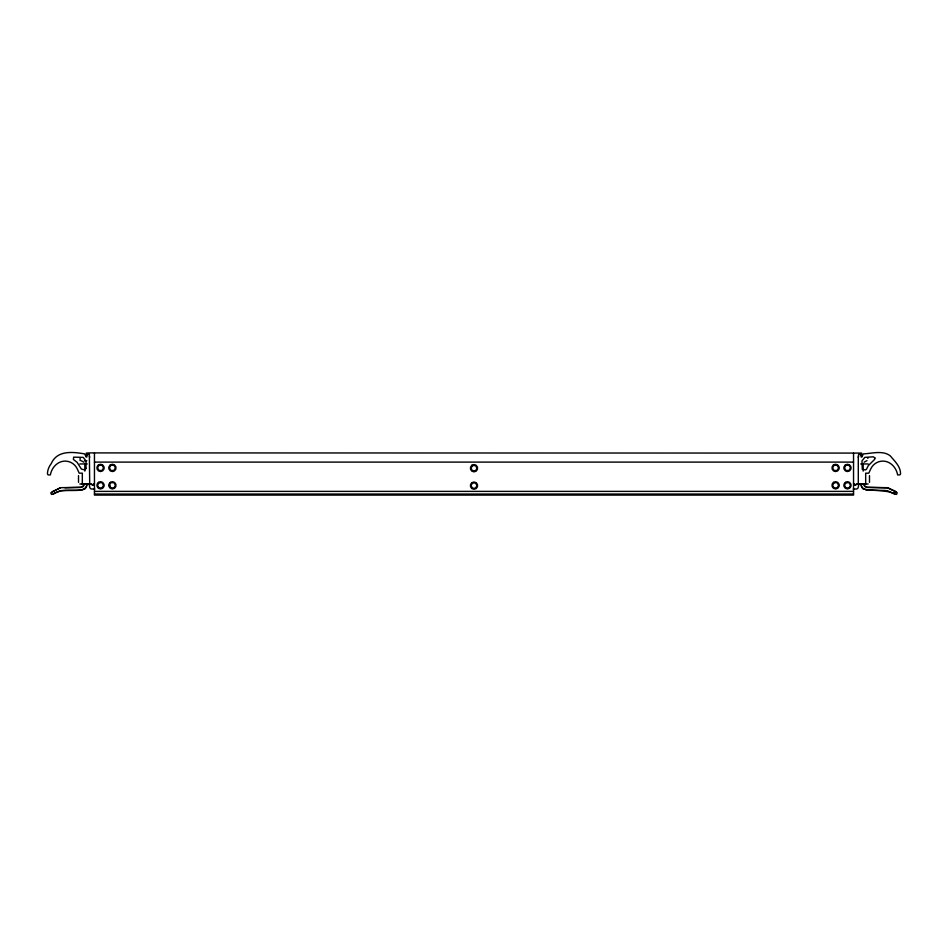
<?xml version="1.0" encoding="UTF-8"?>
<svg xmlns="http://www.w3.org/2000/svg" width="948" height="948" viewBox="0 0 948 948"><rect width="100%" height="100%" fill="white"/><g stroke="black" fill="none" stroke-linecap="round" stroke-linejoin="round"><path stroke-width="1.42" d="M87.003 454.27L86.778 457.043L86.15 457.043L84.668 453.891C72.854 451.876 57.188 450.004 51.287 463.536C49 466.487 47.459 470.137 47.447 473.893L48.099 474.901L50.363 474.924C51.879 466.286 59.795 458.974 68.979 461.676A13.473 13.473 0 0 1 77.179 468.739L79.217 473.182L82.322 473.182L82.322 484.274L89.705 484.274L89.361 454.27L87.003 454.27L86.434 456.225L85.711 455.763L86.387 453.085L90.155 452.907L861.614 453.085L862.289 455.763L861.566 456.225L860.997 454.27L858.639 454.27L858.295 457.137L858.295 484.274L865.678 484.274L865.678 473.182L868.783 473.182L870.821 468.739A13.473 13.473 0 0 1 879.021 461.676C888.205 458.974 896.121 466.286 897.638 474.924L899.901 474.901L900.553 473.893C900.659 466.499 894.663 461.214 890.362 455.952C883.098 450.016 871.674 453.547 863.332 453.891L861.851 457.043L861.222 457.043L860.997 454.27M867.799 458.429L867.87 457.766M80.106 460.574L80.13 457.766M86.896 484.76L86.007 487.592L81.575 490.152L61.182 490.637L51.453 494.418L50.801 492.818L60.352 487.687L80.805 487.367L83.661 485.72M89.361 455.893L89.705 457.351M84.099 484.89L83.104 486.608L81.113 487.343L64.926 487.734M86.896 485.649L85.036 488.895C74.892 492.924 62.45 486.928 53.266 494.252M109.399 485.305L110.904 482.674L113.926 482.674L115.431 485.305L113.926 487.912L110.904 487.912L109.399 485.305L110.904 487.9M858.295 457.351L858.639 455.893M894.272 492.545L895.789 491.656L897.199 492.818L896.547 494.418C886.013 489.393 874.151 491.384 862.964 488.895L861.104 485.649M864.126 462.197L866.993 460.61M56.062 489.938L52.211 491.656M57.176 489.417L60.506 487.841M86.861 460.775L84.431 460.787M94.456 462.103L853.544 462.103M79.833 463.951L87.263 463.951M860.737 463.951L868.167 463.951M89.705 483.895L93.662 484.855L94.456 483.48L93.366 484.985L92.229 485.068C91.198 482.733 88.342 484.689 89.705 486.905A2.109 2.109 0 0 0 91.826 489.026L94.764 489.026M858.295 483.895L854.338 484.855L853.544 483.48L854.634 484.985L855.771 485.068C856.802 482.733 859.658 484.689 858.295 486.905A2.109 2.109 0 0 1 856.174 489.026L853.236 489.026M79.833 484.001L89.705 484.001M858.295 484.001L868.167 484.001M94.456 491.384L853.544 491.384M94.456 494.038L853.544 494.038M885.539 490.448L866.425 490.152L861.993 487.592L861.104 484.76M887.008 490.471L894.734 494.252M81.007 460.61L83.874 462.197M864.339 485.72L867.195 487.367L887.648 487.687L895.789 491.656L887.494 487.841L866.887 487.343L864.896 486.608L863.901 484.89M869.482 475.612L869.482 482.366M863.178 463.951L863.178 471.109M853.544 453.132L853.544 495.093L94.456 495.093L94.456 453.132M84.822 463.951L84.822 471.109M78.518 475.612L78.518 482.366M874.933 457.991L874.601 459.436L868.261 465.681L866.579 469.106L865.583 469.935L862.289 469.367L861.981 460.906L864.777 457.386L873.404 456.817L874.933 457.991M86.019 468.431L84.917 469.935L81.421 469.106L77.12 462.363L73.399 459.436L73.636 457.149L83.223 457.386L86.019 460.906L86.019 468.431M99.03 465.255L97.526 467.885L99.03 470.492L102.052 470.481L103.557 467.874L102.052 465.255L99.03 465.267M99.03 482.674L97.526 485.305L99.03 487.912L102.052 487.9L103.557 485.293L102.052 482.674L99.03 482.686M110.904 465.255L109.399 467.885L110.904 470.492L113.926 470.481L115.431 467.874L113.926 465.255L110.904 465.267M472.507 465.563L470.99 468.182L472.507 470.801L475.517 470.789L477.034 468.182L475.517 465.563L472.507 465.575M472.507 482.982L470.99 485.613L472.507 488.22L475.517 488.208L477.034 485.601L475.517 482.982L472.507 482.994M834.098 465.255L832.593 467.885L834.098 470.492L837.108 470.481L838.625 467.874L837.108 465.255L834.098 465.267M834.098 482.674L832.593 485.305L834.098 487.912L837.108 487.9L838.625 485.293L837.108 482.674L834.098 482.686M845.971 465.255L844.467 467.885L845.971 470.492L848.993 470.481L850.498 467.874L848.993 465.255L845.971 465.267M845.971 482.674L844.467 485.305L845.971 487.912L848.993 487.9L850.498 485.293L848.993 482.674L845.971 482.686M98.391 464.958L97.063 466.783L97.063 469.035L98.391 470.848L100.524 471.547L102.668 470.848L103.996 469.035L103.996 466.783L102.668 464.958L100.524 464.259L98.391 464.958M110.264 464.958L108.937 466.783L108.937 469.035L110.264 470.848L112.409 471.547L114.542 470.848L115.869 469.035L115.869 466.783L114.542 464.958L112.409 464.259L110.264 464.958M98.391 482.378L97.063 484.203L97.063 486.454L98.391 488.279L100.524 488.967L102.668 488.279L103.996 486.454L103.996 484.203L102.668 482.378L100.524 481.679L98.391 482.378M110.264 482.378L108.937 484.203L108.937 486.454L110.264 488.279L112.409 488.967L114.542 488.279L115.869 486.454L115.869 484.203L114.542 482.378L112.409 481.679L110.264 482.378M471.855 465.267L470.54 467.091L470.54 469.343L471.855 471.156L474 471.855L476.145 471.156L477.46 469.343L477.46 467.091L476.145 465.267L474 464.567L471.855 465.267M471.855 482.686L470.54 484.511L470.54 486.762L471.855 488.576L474 489.275L476.145 488.576L477.46 486.762L477.46 484.511L476.145 482.686L474 481.987L471.855 482.686M833.446 464.958L832.131 466.783L832.131 469.035L833.446 470.848L835.591 471.547L837.736 470.848L839.051 469.035L839.051 466.783L837.736 464.958L835.591 464.259L833.446 464.958M845.332 464.958L844.004 466.783L844.004 469.035L845.332 470.848L847.465 471.547L849.609 470.848L850.937 469.035L850.937 466.783L849.609 464.958L847.465 464.259L845.332 464.958M833.446 482.378L832.131 484.203L832.131 486.454L833.446 488.279L835.591 488.967L837.736 488.279L839.051 486.454L839.051 484.203L837.736 482.378L835.591 481.679L833.446 482.378M845.332 482.378L844.004 484.203L844.004 486.454L845.332 488.279L847.465 488.967L849.609 488.279L850.937 486.454L850.937 484.203L849.609 482.378L847.465 481.679L845.332 482.378"/></g></svg>
